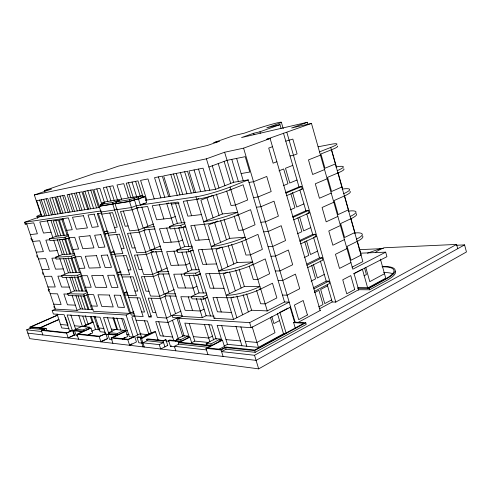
<?xml version="1.0" encoding="UTF-8"?>
<svg xmlns="http://www.w3.org/2000/svg" width="491" height="491" viewBox="0 0 491 491"><rect width="100%" height="100%" fill="white"/><g stroke="black" fill="none" stroke-linecap="round" stroke-linejoin="round"><path stroke-width="0.74" d="M43.846 329.707L30.276 328.258L26.704 329.823L29.724 338.637L258.677 368.864L466.45 251.969L464.584 244.892L456.2 245.273M464.584 244.892L256.087 360.376L27.84 333.131M295.318 328.295L293.643 322.63L294.545 322.145L305.776 322.783L306.255 324.398L255.16 352.317L226.075 349.205L221.576 351.593L254.534 355.275L456.581 244.414L457.716 248.698M319.267 308.943L332.217 301.971L335.764 302.057L358.626 289.702L369.594 289.788L387.374 280.079A37.568 9.292 -14.5 0 0 395.353 271.087M224.289 346.014L227.474 344.338L258.444 347.401L283.503 333.776L284.946 333.88M367.587 288.057L385.736 278.194L380.433 259.15M207.932 354.631L205.962 348.328L221.073 349.973L225.578 347.597L254.645 350.629L305.776 322.783M382.108 266.809A36.408 8.942 -14.5 0 1 386.006 278.593L369.054 287.812L358.405 287.751L357.601 288.186L369.158 288.254L386.951 278.563A37.574 9.231 -14.5 0 0 382.201 266.429M297.595 322.691L320.2 310.472M384.49 273.726L369.784 281.65L365.82 267.546M318.604 306.912L323.041 304.53L318.923 290.359L314.461 292.685M331.628 299.927L324.766 303.604L320.66 289.451L327.558 285.854M279.557 320.568L273.91 323.563L271.811 316.56M364.015 275.807L366.415 274.537L364.623 268.178M219.041 349.254L224.405 346.425L222.478 340.189L220.404 339.999M286.167 333.266L279.925 312.331L288.039 308.09M354.164 273.518L362.389 269.215L367.685 287.99M221.858 340.551L217.145 325.33L251.196 327.687L290.647 307.047M353.532 273.849L386.933 256.683L385.674 252.159L360.572 253.178M314.498 291.316L329.529 283.503L328.847 281.14L326.202 281.147L313.786 287.554M205.962 348.328L210.406 346.008L178.233 342.65L178.699 344.136L208.65 347.34M211.369 345.511L220.778 340.613L220.293 339.054L215.574 338.618L206.195 343.467L206.68 345.026L211.369 345.511L210.878 343.939L206.195 343.467M222.478 340.189L207.675 347.904L221.275 349.371L225.768 346.996L254.78 350.003L303.984 323.225L293.643 322.63M184.186 336.083L178.552 318.26L249.655 322.618L289.193 302.137L284.516 302.008L266.957 311.061M385.674 252.159L352.808 269.185L311.466 123.437L291.66 127.973L307.378 122.284L307.967 124.34M210.878 343.939L220.293 339.054M352.047 267.184L362.874 261.599L330.731 147.447M313.798 288.929L328.847 281.14M207.233 344.283L205.95 344.946L179.835 342.245L189.907 337.164L191.766 343.074L191.091 343L194.81 341.11L208.669 342.479M212.443 336.102L208.693 338.023L193.399 336.63M350.936 262.581L339.49 268.43L335.457 254.301L346.971 248.593M175.244 216.525L171.298 218.102L156.672 219.815L152.253 205.778L178.055 202.065L214.07 318.285L233.55 319.408L251.588 310.244L267.276 310.901L230.076 187.046M361.069 254.614L357.282 240.989M361.051 255.124L351.04 260.218L347.119 246.378L357.454 241.277A22.874 4.591 -15.2 0 0 362.487 235.925M311.104 281.147L315.584 278.863L311.638 265.281M324.269 274.444L317.333 277.974L313.399 264.41M175.809 350.795L174.385 346.321L178.699 344.136M176.263 340.717L169.505 340.03L168.585 340.49L170.445 346.308L171.359 345.848M178.233 342.65L180.16 341.675L168.585 340.49M181.093 341.208L188.311 337.569L187.844 336.09L183.646 335.703L176.453 339.306L176.92 340.785L181.093 341.208L180.627 339.723L176.453 339.306M175.49 341.141L176.84 340.466M147.085 340.754L146.637 339.349L147.539 338.907L163.356 340.545L165.89 339.662L167.738 345.443L160.674 348.991L159.28 344.633L142.906 342.804L147.085 340.754L163.534 342.515L159.28 344.633M180.627 339.723L187.844 336.09M214.07 318.285L215.027 317.806M307.611 267.687L322.802 260.162L322.114 257.781L319.481 257.879L306.943 264.041M146.637 339.349L163.067 341.067L165.89 339.662M306.912 265.275L322.114 257.781M178.552 318.26L182.29 316.45L202.329 317.603L206.11 315.738L214.162 316.173M356.54 239.117L356.81 238.988A22.881 4.529 -15.2 0 0 356.963 232.808L354.551 233.115M233.477 296.926L230.887 298.19L236.865 317.72M129.955 344.78L131.932 343.817M204.066 309.164L200.273 311.012L185.119 310.3L180.841 296.693L192.098 296.951M304.23 257.566L308.759 255.375L304.782 241.676M317.53 251.122L310.527 254.516L306.562 240.842M143.071 346.885L140.34 338.446L154.278 331.677L155.494 331.787L158.182 340.159M344.418 239.602L332.861 245.224L328.786 230.985L340.423 225.51M140.34 338.446L141.537 338.575L155.494 331.787M142.476 343.166L138.793 342.749L137.007 337.256L137.903 336.826L143.409 337.385M178.294 317.444L167.983 322.427L155.727 321.568L160.281 335.807L172.611 336.979M354.705 232.593L344.596 237.484L340.644 223.546L351.083 218.648A22.96 4.008 -15.5 0 0 356.263 213.726M244.383 286.468L226.161 295.3A24.581 5.469 -16.6 0 0 259.641 286.701L259.96 286.541L244.383 286.468L239.166 269.252M108.91 333.868L103.515 317.462L123.536 318.849L129.336 336.654L133.288 337.065L140.917 333.389M127.838 339.797L134.681 336.501L136.455 341.957L129.624 345.283L127.838 339.797L111.162 337.98L112.912 343.289M206.263 293.017L199.008 292.906L191.343 296.515L192.073 298.859L203.691 299.166L207.57 297.307M122.922 338.489L124.91 337.538M122.302 339.097L127.629 336.544L121.676 318.266M180.995 311.116L166.578 318.027L157.353 317.45L151.21 298.227M191.343 296.515L202.949 296.779L206.828 294.925M111.162 337.98L124.524 331.646L124.094 330.326L111.291 329.123M117.447 333.475L117.877 334.794L109.217 333.917L108.787 332.616L117.447 333.475L124.094 330.326M101.293 341.386L106.387 338.974M87.963 335.126L92.658 332.947L91.031 328.043L78.259 333.911L99.587 336.218L105.829 333.573L107.529 338.729L100.931 341.859L99.219 336.679L76.964 334.248L78.615 339.195M112.378 339.778L109.548 339.459L107.842 334.273L109.223 333.622M300.676 243.861L316.02 236.637L315.326 234.238L312.712 234.422L300.038 240.338M101.214 205.594L99.207 206.33L112.758 204.182L148.951 316.928L151.375 315.787M99.219 336.679L105.829 333.573M108.787 332.616L115.367 329.529M350.163 216.463L350.433 216.341A22.967 3.953 -15.5 0 0 350.801 210.885L348.389 211.24M299.964 241.425L315.326 234.238M196.946 286.278L193.11 288.057L178.092 287.941L173.777 274.224L184.935 274.039M227.407 272.155L223.485 273.984L229.506 293.673M134.485 315.823L131.87 317.045L137.67 334.954M91.504 331.308L95.542 329.443L99.882 329.86M88.613 334.561L90.682 333.604M237.122 262.501L218.704 270.989A24.685 4.769 -16.7 0 0 252.257 262.133L252.583 261.985L237.122 262.501L231.642 244.42M337.851 216.445L326.171 221.834L322.071 207.484L333.819 202.243M176.232 296.128L165.958 295.895L160.361 298.479L148.227 298.147L152.824 312.497L155.825 312.657M71.68 330.731L69.415 330.498L64.131 314.743L53.359 314.001L52.181 310.508L126.138 315.044L129.679 313.411L97.353 213.689L98.274 213.346L131.214 315.032L134.872 315.253M133.84 311.49L130.557 313L134.209 313.209M83.114 330.001L83.525 331.235L75.859 330.529L75.454 329.32L83.114 330.001L89.337 327.153L89.743 328.381L76.964 334.248M69.968 336.887L74.522 335.052L72.907 330.234L66.972 332.689L42.49 330.044L46.148 328.418L46.811 330.369M74.522 335.052L68.206 337.949L66.58 333.113L41.305 330.357L42.858 334.923M174.207 289.573L159.655 296.257L150.516 296.042L144.323 276.679M348.315 209.89L338.103 214.579L334.119 200.531L344.664 195.841A23.046 3.419 -15.7 0 0 349.997 191.361M297.307 233.796L301.885 231.691L297.871 217.887M310.742 227.615L303.665 230.868L299.67 217.083M199.039 269.719L191.846 269.89L184.107 273.37L184.843 275.727L196.363 275.574L200.279 273.788M66.58 333.113L72.907 330.234M75.454 329.32L81.745 326.46M84.642 325.545L92.204 322.102L93.137 322.176L85.569 325.625L84.642 325.545L85.047 326.76M77.658 335.875L76.203 335.709L74.583 330.866L75.909 330.265M184.107 273.37L195.614 273.162L199.536 271.382M41.305 330.357L44.963 328.731L29.902 327.153L30.276 328.258M293.679 219.839L309.183 212.928L308.483 210.51L305.881 210.78L292.403 216.746M39.796 327.847L58.681 319.506M39.495 328.184L58.969 319.573M343.737 193.638L344.013 193.515A23.052 3.363 -15.8 0 0 344.59 188.79L342.184 189.207M292.961 217.384L308.483 210.51M189.765 263.207L185.899 264.925L171.003 265.41L166.658 251.588L177.717 250.95M126.703 291.758L124.057 292.931L127.672 292.998M169.223 273.898L159.041 274.07L153.395 276.562L141.365 276.715L145.993 291.175L148.969 291.218M52.181 310.508L55.385 309.121L77.087 310.373L80.383 308.919L93.13 309.612M221.3 247.237L216.015 249.569L222.092 269.43M29.902 327.153L57.95 314.86M57.508 315.247L31.037 326.853L46.148 328.418M167.37 267.877L152.683 274.328L143.624 274.481L137.388 254.97M331.229 193.104L319.432 198.254L315.296 183.787L327.172 178.785M229.8 238.338L211.191 246.476A24.783 4.057 -16.8 0 0 244.813 237.362L245.144 237.214L229.8 238.338L224.049 219.379M341.871 187.01L331.56 191.496L327.546 177.337L338.195 172.863A23.132 2.823 -16 0 0 343.675 168.83M290.322 209.829L294.95 207.816L290.905 193.896M303.898 203.918L296.748 207.03L292.507 192.404M192.484 246.187L184.628 246.691L176.809 250.036L177.558 252.417L188.974 251.785L192.932 250.072M91.639 305.936L97.427 306.206L93.634 294.674L87.877 294.539L84.464 296.018L68.359 295.588L67.746 293.747L83.838 294.109L87.245 292.636M176.809 250.036L188.219 249.36L192.177 247.648M67.746 293.747L74.399 290.918L87.024 291.12M120.847 271.302L117.509 272.72L121.093 272.646M153.48 251.49L146.373 254.485L134.46 255.13L139.119 269.694L142.065 269.614M286.621 195.621L302.29 189.023L301.591 186.586L299.001 186.948L285.381 192.638M182.535 239.958L178.626 241.609L163.865 242.701L159.483 228.769L170.445 227.677M285.903 193.147L301.591 186.586M160.483 246.022L145.655 252.233L136.676 252.755L130.397 233.102M337.262 170.635L337.538 170.518A23.138 2.762 -16.1 0 0 338.33 166.535L335.936 167.008M217.795 221.06L208.485 224.958L214.61 244.978M85.459 287.223L91.191 287.266L87.373 275.66L81.672 275.752L78.235 277.188L62.289 277.403L61.67 275.549L77.603 275.267L81.04 273.837M222.417 213.978L203.612 221.754A24.888 3.339 -16.9 0 0 237.313 212.376L237.644 212.241L222.417 213.978L216.378 194.049M335.378 163.957L324.962 168.235L320.918 153.959L331.677 149.7A23.218 2.216 -16.3 0 0 337.311 146.122M283.282 185.666L287.959 183.744L283.669 168.978L278.962 170.843M297.006 180.031L289.776 182.996L285.498 168.253L292.771 165.375M185.138 222.484L177.355 223.313L169.456 226.517L170.211 228.916L181.523 227.812L185.524 226.167M324.557 169.579L312.638 174.489L308.471 159.906L320.463 155.15M169.456 226.517L180.762 225.363L184.763 223.724M61.67 275.549L68.378 272.8L80.874 272.505M114.28 250.999L110.917 252.368L114.464 252.147M155.046 228.923L145.048 229.929L139.297 232.237L127.494 233.385L132.196 248.053L135.111 247.857M153.542 223.994L138.572 229.966L129.685 230.874L123.358 211.069M79.235 268.387L84.918 268.203L81.07 256.523L75.424 256.848L71.962 258.235L56.183 259.101L55.563 257.235L71.324 256.302L74.792 254.921M284.516 302.008L248.256 179.896L229.739 187.181A24.992 2.602 -17 0 1 195.97 196.83L136.289 205.698L131.441 207.533L116.932 209.657M319.346 151.928L331.014 147.337A23.23 2.154 -16.3 0 0 332.026 144.115L318.143 146.778M55.563 257.235L62.32 254.571L74.693 253.773M106.308 233.434L104.951 233.968L108.002 233.661M201.408 214.579L187.869 216.163L183.278 201.31L196.75 199.371L198.855 198.542M106.995 230.819L104.276 231.875L108.088 231.476M145.465 200.267L215.647 189.305L233.624 182.284L248.256 179.896M276.881 161.729L273.125 163.184L268.712 148.079L272.493 146.668M168.781 202.918L166.799 203.685L173.421 224.909M72.975 249.434L78.597 249.017L74.73 237.257L69.139 237.816L65.653 239.16L50.039 240.688L49.413 238.81L65.008 237.214L68.501 235.876M140.702 204.821L145.133 203.139M138.309 207.478L132.165 209.823L120.485 211.48L125.217 226.259L128.108 225.934M49.413 238.81L56.219 236.226L68.47 234.925M117.165 209.043L114.624 209.995L101.029 211.989M143.237 197.13L129.888 201.261L116.576 203.378M138.456 199.051L144.808 196.676L146.699 202.685L140.365 205.091L138.456 199.051L134.387 199.708L129.526 201.525L115.06 203.82L151.375 317.082L148.951 316.928M380.415 248.71L367.421 253.184M116.576 203.378L116.103 201.911L129.409 199.757L142.764 195.627L143.409 197.677M116.103 201.911L119.933 200.5L116.477 201.065L112.672 202.47L100.207 204.489L100.661 205.907L113.139 203.925L116.312 202.746M112.758 204.182L116.576 202.771M115.06 203.82L116.975 203.108M100.661 205.907L103.337 204.919M208.902 167.032L227.051 160.324L245.23 156.678L249.784 172.046L241.13 173.556M101.784 204.753L101.33 203.354L105.583 201.795L142.764 195.627M100.207 204.489L104.89 202.771L101.33 203.354M99.575 207.435L41.526 216.506L34.333 194.964L206.416 158.826L224.626 152.235L243.591 148.165L270.118 138.505L320.279 310.754M270.118 138.505L266.742 139.248L311.466 123.437M49.346 220.152L47.296 220.901L52.825 237.515M41.625 216.15L24.55 222.3L25.151 224.092L26.575 223.577M41.526 216.506L43.478 215.801M307.378 122.284L241.566 137.554L253.657 133.27L259.923 131.797L279.993 124.665L281.048 128.317M44.822 192.012L44.356 190.606L95.144 173.231L102.895 171.457L118.454 166.124L207.521 145.453L219.299 141.322L213.794 142.611L233.213 135.804L244.493 133.116L253.43 129.974A17.658 0.908 -16.9 0 1 277.139 122.879A17.658 0.908 -16.9 0 1 275.819 124.61L266.748 127.82L279.993 124.665M34.333 194.964L51.567 189.053L44.356 190.606M285.78 141.169L292.839 139.094L297.098 153.898L293.477 155.303L290.046 155.948M36.266 200.758L47.768 198.511L53.132 214.696M142.55 197.044L144.808 196.676M249.005 182.431L253.528 181.713L266.754 176.465L271.185 191.558L258.045 196.965L253.503 197.578M37.868 217.679L37.482 216.519L41.655 215.856M229.383 189.839L230.85 189.618M24.55 222.3L101.158 210.915M25.151 224.092L33.732 222.853L37.396 233.784L30.301 234.612M97.353 213.689L101.876 213.039M63.376 219.514L59.356 220.085L64.407 235.355M171.396 204.17L179.129 203.071M101.729 214.137L112.556 212.603L117.232 227.149L114.458 227.456M300.995 189.201L302.29 189.023M256.376 207.239L260.93 206.699L274.015 201.181L278.409 216.157L265.41 221.828L260.838 222.257M51.052 232.182L43.496 233.072L39.789 221.981L68.341 217.869L72.238 229.702L66.678 230.353M236.926 214.948L238.405 214.788M154.321 226.621L144.336 227.671L145.048 229.929M32.965 239.952L31.504 240.099L30.915 238.35M107.86 233.096L116.011 232.268L109.806 212.996M307.882 213.057L309.183 212.928M32.615 241.474L39.74 240.762L43.38 251.625L36.211 252.159M49.659 239.768L45.866 240.148L49.548 251.171L57.183 250.6M60.7 239.344L59.386 239.473L64.358 254.442M63.345 239.08L64.677 238.951L69.691 254.099M66.242 238.798L69.636 238.46M180.129 227.566L178.718 227.701L184.628 246.691M185.801 227.008L182.947 227.284L188.882 246.421M108.548 235.232L119.485 234.164L124.131 248.606L121.332 248.796M263.679 231.838L268.264 231.476L281.214 225.7L285.572 240.547L272.708 246.476L268.104 246.74M209.006 239.356L195.35 240.369L190.796 225.639L204.385 224.277A24.875 3.412 -16.9 0 0 238.074 214.923L250.57 209.675L255.068 224.768L242.984 230.021L238.528 230.402L234.189 215.991M314.713 236.73L316.02 236.637M161.441 249.207L151.357 249.839L152.069 252.086L162.165 251.496M114.636 254.05L122.867 253.571L116.705 234.434M111.586 254.442L115.139 254.24M38.507 258.978L45.706 258.561L49.333 269.356L42.079 269.596M56.084 257.965L51.899 258.205L55.563 269.154L63.278 268.908M73.11 257.444L75.853 257.29M193.129 250.643L190.244 250.809L196.136 269.786M115.324 256.173L126.371 255.572L130.98 269.909L128.151 269.982M456.581 244.414L383.931 247.783L381.937 248.661A29.497 6.536 -14 0 0 375.468 252.386M359.025 249.68L383.379 248.575M270.928 256.241L275.543 256.044L288.352 250.017L292.679 264.741L279.95 270.928L275.31 271.014M216.543 263.931L202.765 264.379L198.254 249.766L211.959 248.974A24.777 4.131 -16.8 0 0 245.574 239.884L257.935 234.391L262.397 249.36L250.441 254.854L245.954 255.056L241.867 241.48M251.834 264.532L253.338 264.489M168.511 271.627L158.335 271.848L159.041 274.07M118.178 274.782L121.762 274.721M121.369 274.862L129.679 274.721L123.56 255.725M44.362 276.372L51.641 276.255L55.244 286.99L47.915 286.928M62.124 276.077L57.901 276.151L61.541 287.032L69.335 287.094M82.028 275.997L80.634 276.022L85.618 291.095M198.941 274.119L200.396 274.095M122.05 276.967L133.202 276.826L137.775 291.059L134.927 291.016M278.109 280.435L282.761 280.416L295.435 274.131L299.725 288.739L287.131 295.171L282.46 295.091M224.013 288.297L210.123 288.192L205.643 273.696L219.465 273.469A24.673 4.842 -16.7 0 0 253.012 264.637L265.238 258.904L269.663 273.745L257.836 279.471L253.313 279.502L249.262 266.036M259.193 289.015L260.703 289.027M49.671 289.604L48.167 289.586L48.744 291.304M175.52 293.876L165.258 293.686L165.958 295.895M124.72 294.974L128.341 295.06M50.186 293.667L57.539 293.839L61.117 304.506L53.715 304.162M68.132 294.084L63.861 293.986L67.482 304.807L75.356 305.175M128.047 295.521L136.437 295.717L130.367 276.863M206.14 297.325L207.607 297.362M128.728 297.614L139.984 297.92L144.526 312.049L141.647 311.895M279.925 312.331L280.502 312.356M231.421 312.466L217.421 311.81L212.977 297.436L226.916 297.755A24.575 5.536 -16.5 0 0 260.383 289.187L272.487 283.215L276.875 297.933L265.171 303.886L260.617 303.745L256.597 290.396M182.48 315.952L172.126 315.363L172.826 317.56L179.485 317.965M129.679 313.411L93.413 311.319L62.817 218.667M134.687 316.038L143.151 316.566L137.124 297.841M136.025 320.193L147.398 320.985L151.455 333.604M97.15 325.999L98.611 326.128M60.559 324.49L68.053 325.177L65.426 317.358M74.485 325.76L89.337 327.153M98.924 327.994L103.939 328.454M125.641 330.437L127.138 330.572M226.007 339.606L240.437 340.926M245.291 341.368L256.934 342.43L275.009 332.695L270.406 317.364M151.762 333.315L150.295 333.18L144.231 336.12L145.692 336.267M89.117 327.865L91.031 328.043M123.658 331.075L125.917 331.284L112.568 337.618L128.176 339.306L134.681 336.501M187.826 336.973L189.907 337.164M219.428 340.484L220.778 340.613M88.398 328.252L89.743 328.381M140.463 333.917L147.576 334.592M69.01 328.675L61.725 327.957L57.03 314.001M105.332 332.266L100.164 331.756L95.137 316.529M126.819 334.389L129.139 334.617M74.583 330.866L82.549 331.683M107.842 334.273L117.005 335.212M137.007 337.256L142.887 337.857M105.626 334.224L108.443 334.512M157.666 340.11L161.416 340.496M165.786 340.95L168.904 341.276M107.026 338.673L107.529 338.729M167.1 345.369L167.738 345.443M26.704 329.823L41.692 331.499M174.385 346.321L206.453 349.905M170.445 346.308L174.796 346.799M26.686 223.871L55.385 309.121M36.696 255.529L37.285 257.266M42.447 272.603L43.03 274.334M53.85 306.464L54.427 308.176M36.659 200.678L41.919 216.445M70.87 314.952L75.682 329.332L72.435 330.811L67.126 314.952L100.029 317.223L105.393 333.512M72.472 330.191L74.08 335.003M85.268 315.645L88.227 324.557M46.123 198.83L51.475 214.954M58.239 236.011L53.243 220.95L58.472 220.207L63.517 235.453M65.733 258.585L70.44 272.75M71.803 276.869L76.479 290.948M78.069 295.742L82.482 309.035M50.954 220.373L56.219 236.226M57.318 239.528L62.32 254.571M63.646 258.567L68.378 272.8M69.931 277.476L74.399 290.918M75.939 295.564L80.383 308.919M82.826 316.278L85.722 324.999L82.457 326.49L78.763 315.412M43.687 199.309L49.014 215.34M85.569 325.625L85.974 326.846M41.275 199.776L46.577 215.721M53.685 240.087L58.951 255.903M59.798 258.456L65.033 274.168M66.107 277.403L71.078 292.329M72.146 295.545L77.087 310.373M39.679 200.089L44.969 215.966M57.453 196.615L62.916 213.168M61.185 213.438L55.741 196.952L64.456 195.252L69.98 212.063M60.319 213.573L54.888 197.118L49.837 198.106L55.225 214.364M62.026 219.704L67.101 235.066M68.267 238.595L73.312 253.865M74.472 257.37L79.487 272.536M86.76 294.557L91.713 309.533M93.922 316.235L98.378 329.713M52.347 197.615L57.76 213.972M65.008 237.214L70.587 254.037M71.324 256.302L76.731 272.603M77.603 275.267L82.838 291.053M83.838 294.109L88.902 309.385M91.351 316.769L95.542 329.443M71.078 258.291L75.823 272.622M77.437 277.507L81.917 291.034M83.525 295.883L87.975 309.33M90.362 316.548L92.222 322.164M55.839 220.582L60.866 235.735M62.013 239.215L67.009 254.27M68.157 257.726L73.116 272.689M74.491 276.832L79.18 290.991M80.782 295.815L85.213 309.183M72.686 211.639L67.132 194.724L81.991 191.821L87.674 209.295M107.406 317.29L112.132 331.695M62.682 195.596L68.194 212.339M60.055 196.112L65.536 212.756M76.308 192.932L81.942 210.191M116.821 317.935L120.761 329.989M74.442 193.301L80.058 210.486M113.697 317.72L117.619 329.7M112.924 317.671L116.84 329.633M71.674 193.841L77.265 210.921M68.936 194.375L74.509 211.357M87.815 190.686L93.554 208.38M126.138 315.044L133.288 337.065M84.882 191.257L90.596 208.841M88.644 209.148L82.948 191.637L92.774 189.716L98.562 207.595M79.131 192.38L84.79 209.749M96.825 188.925L101.95 204.796M141.727 337.826L93.781 189.52L99.906 188.323L104.583 202.844M141.537 338.575L144.274 347.033M90.78 190.109L96.549 207.914M109.696 186.414L114.262 200.653M112.672 202.47L113.139 203.925M106.492 187.04L111.04 201.187M107.854 201.715L103.331 187.654L112.942 185.776L117.533 200.113M144.514 320.789L148.779 334.033M121.633 199.438L117.018 184.984L123.75 183.665L128.237 197.775M158.74 321.783L163.313 336.096M163.067 341.067L164.921 346.855M134.258 197.953L134.694 199.309M134.387 199.708L137.007 207.975L147.613 206.447L182.29 316.45M136.885 208.024L143.249 228.1M143.967 230.365L150.289 250.287M151.001 252.534L157.273 272.315M157.979 274.543L164.203 294.17M164.902 296.38L171.083 315.866M172.476 320.255L178.38 338.864M128.532 182.732L133.276 197.689M130.95 198.069L126.224 183.186L137.965 180.891L142.998 196.848M129.409 199.757L130.06 201.807M129.526 201.525L173.71 340.435M146.778 200.064L140.579 180.381L147.957 178.939L154.223 198.898M189.299 337.317L184.819 323.103L211.701 324.956L216.163 339.324M135.571 181.357L140.138 195.799M141.789 206.957L147.889 226.253M148.828 229.211L154.886 248.366M155.825 251.331L161.827 270.314M162.987 273.984L168.714 292.096M169.868 295.742L175.557 313.724M176.938 318.1L182.805 336.648M138.321 197.284L138.971 199.34M132.03 182.051L136.793 197.106M189.256 323.459L194.81 341.11M158.397 176.901L164.743 197.253M174.391 228.014L180.731 248.36M181.915 252.153L187.985 271.621M189.158 275.383L195.185 294.704M196.351 298.436L202.329 317.603M204.452 324.404L209.927 341.969M160.852 197.867L154.536 177.65L162.312 176.134L168.689 196.639M159.428 204.747L163.884 218.974M166.725 228.045L171.15 242.161M173.967 251.165L178.356 265.171M181.148 274.101L185.5 287.996M188.28 296.865L192.595 310.65M170.764 174.483L177.214 195.308M175.588 203.575L181.572 222.865M197.713 274.868L203.335 292.974M204.894 298.012L210.473 315.977M221.073 349.973L223.08 356.435M180.762 225.363L181.523 227.812M188.219 249.36L188.974 251.785M195.614 273.162L196.363 275.574M202.949 296.779L203.691 299.166M170.021 196.431L163.626 175.876L187.519 171.212L194.105 192.668M170.978 202.826L177.355 223.313M186.206 251.766L191.846 269.89M193.411 274.923L199.008 292.906M200.776 298.602L206.11 315.738M208.828 324.477L213.671 340.03M180.418 172.599L186.942 193.785M186.961 200.782L191.57 215.727M194.51 225.265L199.082 240.093M201.997 249.551L206.527 264.256M209.418 273.634L213.916 288.217M216.789 297.521L221.245 311.988M176.238 173.415L182.732 194.448M221.65 325.502L227.474 344.338M173.489 173.949L179.964 194.878M225.578 347.597L226.075 349.205M207.067 220.324L200.887 200.132L212.971 195.363L219.047 215.371M195.553 192.441L188.961 170.929L203.029 168.18L209.731 190.226M236.011 326.49L241.916 345.762M195.97 196.83L233.55 319.408M184.659 171.77L191.22 193.123M254.645 350.629L255.16 352.317M198.511 169.064L205.177 190.938M206.963 197.738L213.088 217.832M214.493 222.441L220.569 242.376M221.963 246.948L227.984 266.711M229.585 271.971L235.342 290.85M236.932 296.067L242.64 314.786M254.534 355.275L258.677 368.864M194.068 169.929L200.696 191.637M240.848 326.822L246.783 346.247M212.278 165.786L218.992 187.998M206.416 158.826L215.647 189.305M246.629 293.876L251.588 310.244M220.655 220.668L226.468 239.798M228.29 245.807L233.82 264.023M235.631 269.982L241.118 288.051M243.131 294.68L248.354 311.883M252.19 326.816L258.444 347.401M249.655 322.618L251.196 327.687M226.67 191.011L231.046 205.545L235.465 204.986L247.679 199.972L243.137 184.751L230.512 189.753A24.98 2.676 -17 0 1 196.75 199.371M218.231 163.583L224.89 185.696M231.795 159.372L238.405 181.504M277.476 313.602L283.503 333.776M224.626 152.235L233.624 182.284M224.123 161.404L230.727 183.413M236.613 158.409L243.26 180.713M243.591 148.165L295.103 322.102M290.064 307.028L294.52 322.065M253.657 133.27L254.08 134.7M259.923 131.797L260.347 133.251M286.873 132.398L335.826 302.272M281.361 122.265L283.227 128.71M283.467 133.159L299.001 186.948M299.915 190.103L305.881 210.78M306.789 213.91L312.712 234.422M313.608 237.527L319.481 257.879M320.371 260.96L326.202 281.147M327.221 284.676L332.198 301.916M354.128 273.843L358.743 290.206M331.56 149.608L336.403 166.817M338.041 172.642L342.65 189.004M344.473 195.492L348.849 211.032M350.862 218.17L355.005 232.894M369.158 288.254L369.594 289.788M383.698 272.517A36.371 9.182 -14.4 0 1 393.297 273.935M37.482 216.519A9.237 0.657 -17.9 0 1 40.9 214.53M37.341 218.311A9.231 0.675 -17.9 0 1 37.69 217.838M307.427 314.97L298.718 319.659L294.41 305.083L303.18 300.492L307.427 314.97M354.717 289.506L346.744 293.802L342.743 279.796L350.764 275.604L354.717 289.506M83.433 215.696L72.496 217.268L76.418 229.211L87.429 227.922L83.433 215.696M94.211 214.144L88.042 215.027L92.069 227.382L98.274 226.658L94.211 214.144M89.976 235.729L78.922 236.84L82.826 248.704L93.941 247.881L89.976 235.729M100.864 234.643L94.634 235.263L98.63 247.532L104.902 247.065L100.864 234.643M96.475 255.633L85.311 256.277L89.184 268.068L100.416 267.699L96.475 255.633M107.474 255.001L101.183 255.363L105.148 267.546L111.482 267.343L107.474 255.001M102.932 275.402L91.657 275.586L95.499 287.296L106.848 287.388L102.932 275.402M114.041 275.218L107.682 275.322L111.629 287.425L118.018 287.474L114.041 275.218M109.346 295.036L97.961 294.772L101.778 306.409L113.231 306.943L109.346 295.036M120.559 295.3L114.145 295.146L118.061 307.17L124.511 307.47L120.559 295.3"/></g></svg>
